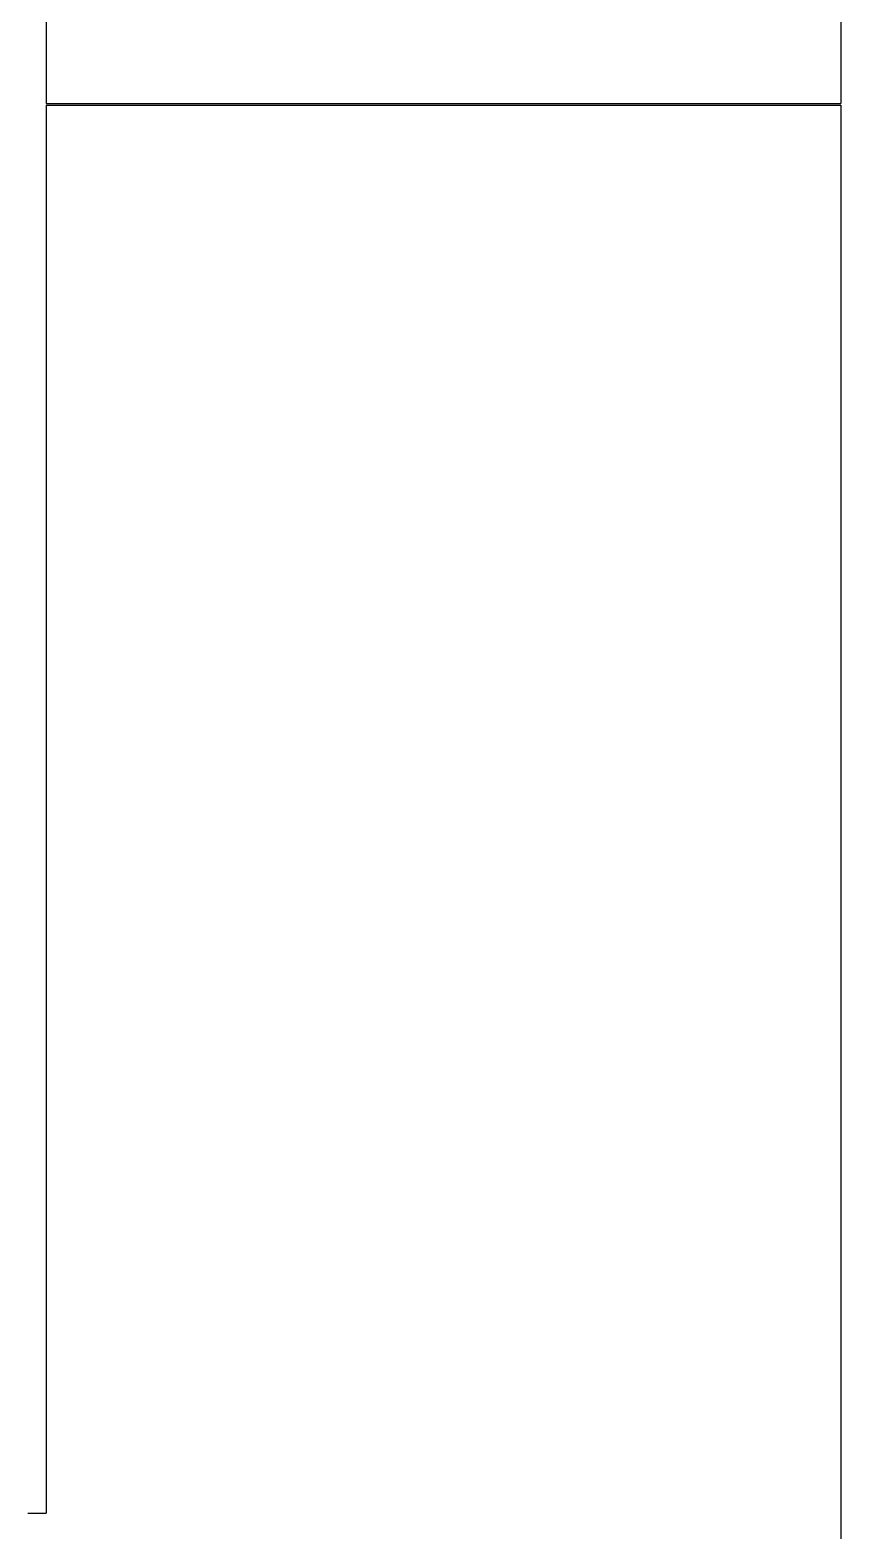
# Model space of a CAD drawing. Header units: metres. Extents: x -45 to 241, y 0 to 388.
# Drawn here: x 169.8 to 241.2, y 68.4 to 200.5 of the extents above; entities that cross this region are included whole.
import ezdxf

# ---------------------------------------------------------------- set-up
doc = ezdxf.new("R2010")
doc.units = ezdxf.units.M

msp = doc.modelspace()

# ---------------------------------------------------------------- linework, layer by layer
for points in [[(241.2, 203.28), (241.2, 200.2), (241.2, 197.13), (241.2, 194.05)], [(171.2, 201.91), (171.2, 199.94), (171.2, 197.98), (171.2, 196.01), (171.2, 194.05)], [(171.2, 194.05), (172.31, 194.05), (173.42, 194.05), (174.53, 194.05), (175.64, 194.05), (176.76, 194.05), (177.87, 194.05), (178.98, 194.05), (180.09, 194.05), (181.2, 194.05), (182.31, 194.05), (183.42, 194.05), (184.53, 194.05), (185.64, 194.05), (186.76, 194.05), (187.87, 194.05), (188.98, 194.05), (190.09, 194.05), (191.2, 194.05), (192.31, 194.05), (193.42, 194.05), (194.53, 194.05), (195.64, 194.05), (196.76, 194.05), (197.87, 194.05), (198.98, 194.05), (200.09, 194.05), (201.2, 194.05), (202.31, 194.05), (203.42, 194.05), (204.53, 194.05), (205.64, 194.05), (206.76, 194.05), (207.87, 194.05), (208.98, 194.05), (210.09, 194.05), (211.2, 194.05), (212.31, 194.05), (213.42, 194.05), (214.53, 194.05), (215.64, 194.05), (216.76, 194.05), (217.87, 194.05), (218.98, 194.05), (220.09, 194.05), (221.2, 194.05), (222.31, 194.05), (223.42, 194.05), (224.53, 194.05), (225.64, 194.05), (226.76, 194.05), (227.87, 194.05), (228.98, 194.05), (230.09, 194.05), (231.2, 194.05), (232.31, 194.05), (233.42, 194.05), (234.53, 194.05), (235.64, 194.05), (236.76, 194.05), (237.87, 194.05), (238.98, 194.05), (240.09, 194.05), (241.2, 194.05)], [(171.2, 193.9), (171.2, 191.93), (171.2, 189.97), (171.2, 188), (171.2, 186.03), (171.2, 184.07), (171.2, 182.1), (171.2, 180.13), (171.2, 178.17), (171.2, 176.2), (171.2, 174.23), (171.2, 172.27), (171.2, 170.3), (171.2, 168.33), (171.2, 166.37), (171.2, 164.4), (171.2, 162.43), (171.2, 160.47), (171.2, 158.5), (171.2, 156.53), (171.2, 154.57), (171.2, 152.6), (171.2, 150.63), (171.2, 148.67), (171.2, 146.7), (171.2, 144.73), (171.2, 142.77), (171.2, 140.8), (171.2, 138.83), (171.2, 136.87), (171.2, 134.9), (171.2, 132.93), (171.2, 130.97), (171.2, 129), (171.2, 127.03), (171.2, 125.07), (171.2, 123.1), (171.2, 121.13), (171.2, 119.17), (171.2, 117.2), (171.2, 115.23), (171.2, 113.27), (171.2, 111.3), (171.2, 109.33), (171.2, 107.37), (171.2, 105.4), (171.2, 103.43), (171.2, 101.47), (171.2, 99.5), (171.2, 97.53), (171.2, 95.57), (171.2, 93.6), (171.2, 91.63), (171.2, 89.67), (171.2, 87.7), (171.2, 85.73), (171.2, 83.77), (171.2, 81.8), (171.2, 79.83), (171.2, 77.87), (171.2, 75.9), (171.2, 73.93), (171.2, 71.97), (171.2, 70)], [(171.2, 193.9), (172.31, 193.9), (173.42, 193.9), (174.53, 193.9), (175.64, 193.9), (176.76, 193.9), (177.87, 193.9), (178.98, 193.9), (180.09, 193.9), (181.2, 193.9), (182.31, 193.9), (183.42, 193.9), (184.53, 193.9), (185.64, 193.9), (186.76, 193.9), (187.87, 193.9), (188.98, 193.9), (190.09, 193.9), (191.2, 193.9), (192.31, 193.9), (193.42, 193.9), (194.53, 193.9), (195.64, 193.9), (196.76, 193.9), (197.87, 193.9), (198.98, 193.9), (200.09, 193.9), (201.2, 193.9), (202.31, 193.9), (203.42, 193.9), (204.53, 193.9), (205.64, 193.9), (206.76, 193.9), (207.87, 193.9), (208.98, 193.9), (210.09, 193.9), (211.2, 193.9), (212.31, 193.9), (213.42, 193.9), (214.53, 193.9), (215.64, 193.9), (216.76, 193.9), (217.87, 193.9), (218.98, 193.9), (220.09, 193.9), (221.2, 193.9), (222.31, 193.9), (223.42, 193.9), (224.53, 193.9), (225.64, 193.9), (226.76, 193.9), (227.87, 193.9), (228.98, 193.9), (230.09, 193.9), (231.2, 193.9), (232.31, 193.9), (233.42, 193.9), (234.53, 193.9), (235.64, 193.9), (236.76, 193.9), (237.87, 193.9), (238.98, 193.9), (240.09, 193.9), (241.2, 193.9)], [(241.2, 193.9), (241.2, 190.82), (241.2, 187.74), (241.2, 184.67), (241.2, 181.59), (241.2, 178.51), (241.2, 175.43), (241.2, 172.36), (241.2, 169.28), (241.2, 166.2), (241.2, 163.12), (241.2, 160.04), (241.2, 156.97), (241.2, 153.89), (241.2, 150.81), (241.2, 147.73), (241.2, 144.66), (241.2, 141.58), (241.2, 138.5), (241.2, 135.42), (241.2, 132.34), (241.2, 129.27), (241.2, 126.19), (241.2, 123.11), (241.2, 120.03), (241.2, 116.96), (241.2, 113.88), (241.2, 110.8), (241.2, 107.72), (241.2, 104.64), (241.2, 101.57), (241.2, 98.49), (241.2, 95.41), (241.2, 92.33), (241.2, 89.26), (241.2, 86.18), (241.2, 83.1), (241.2, 80.02), (241.2, 76.94), (241.2, 73.87), (241.2, 70.79), (241.2, 67.71)], [(169.59, 70), (171.2, 70)]]:
    msp.add_lwpolyline(points)

doc.saveas('drawing.dxf')
